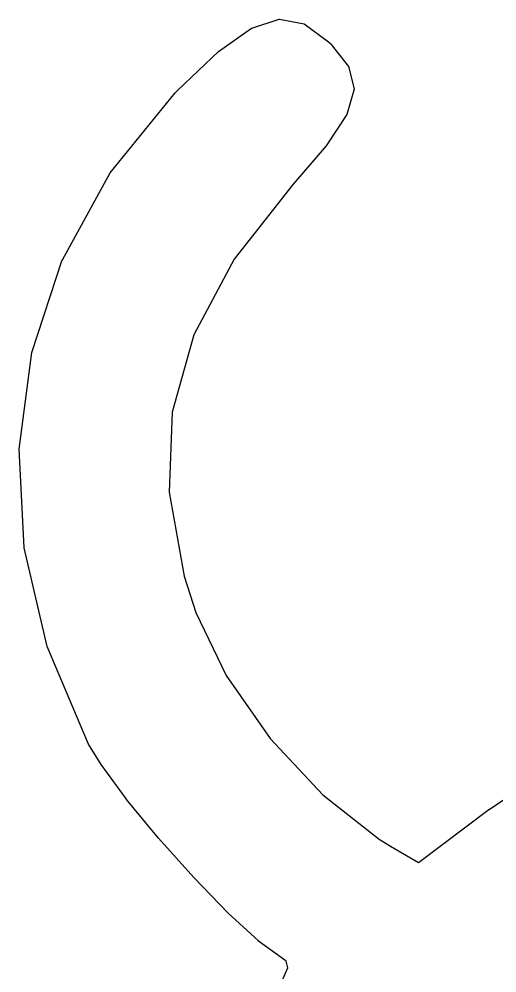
# Model space of a CAD drawing. Extents: x 1.02 to 5.28, y -6.58 to -1.64.
# Drawn here: x 3.8149 to 3.9813, y -4.7927 to -4.4606 of the extents above; entities that cross this region are included whole.
import ezdxf

# ---------------------------------------------------------------- set-up
doc = ezdxf.new("R2010")
doc.units = 0
doc.header["$MEASUREMENT"] = 0
doc.layers.add('BLACK', color=7, linetype='CONTINUOUS')

msp = doc.modelspace()

# ---------------------------------------------------------------- linework, layer by layer
at = {"layer": 'BLACK', "linetype": 'CONTINUOUS'}
for p, q in [((3.89588, -4.46372), (3.90545, -4.46061)), ((3.90545, -4.46061), (3.90545, -4.46061)), ((3.90545, -4.46061), (3.90546, -4.46061)), ((3.90546, -4.46061), (3.90547, -4.46061)), ((3.90547, -4.46061), (3.90548, -4.46061)), ((3.90548, -4.46061), (3.90549, -4.4606)), ((3.90549, -4.4606), (3.9055, -4.4606)), ((3.9055, -4.4606), (3.90551, -4.4606)), ((3.90551, -4.4606), (3.90551, -4.4606)), ((3.90551, -4.4606), (3.90552, -4.4606)), ((3.90552, -4.4606), (3.90553, -4.46061)), ((3.90553, -4.46061), (3.90554, -4.46061)), ((3.90554, -4.46061), (3.91411, -4.46227)), ((3.91411, -4.46227), (3.91411, -4.46227)), ((3.91411, -4.46227), (3.91412, -4.46228)), ((3.91412, -4.46228), (3.91412, -4.46228)), ((3.91412, -4.46228), (3.91413, -4.46228)), ((3.91413, -4.46228), (3.91415, -4.46229)), ((3.91415, -4.46229), (3.91415, -4.46229)), ((3.91415, -4.46229), (3.91415, -4.46229)), ((3.91415, -4.46229), (3.91417, -4.4623)), ((3.91417, -4.4623), (3.91418, -4.4623)), ((3.91418, -4.4623), (3.91419, -4.46231)), ((3.91419, -4.46231), (3.91419, -4.46231)), ((3.91419, -4.46231), (3.92264, -4.46848)), ((3.88437, -4.47189), (3.89583, -4.46375)), ((3.89583, -4.46375), (3.89583, -4.46374)), ((3.89583, -4.46374), (3.89584, -4.46374)), ((3.89584, -4.46374), (3.89584, -4.46373)), ((3.89584, -4.46373), (3.89585, -4.46373)), ((3.89585, -4.46373), (3.89586, -4.46373)), ((3.89586, -4.46373), (3.89587, -4.46372)), ((3.89587, -4.46372), (3.89588, -4.46372)), ((3.92264, -4.46848), (3.92264, -4.46848)), ((3.92264, -4.46848), (3.92265, -4.46849)), ((3.92265, -4.46849), (3.92266, -4.4685)), ((3.92266, -4.4685), (3.92356, -4.46938)), ((3.92356, -4.46938), (3.92356, -4.46938)), ((3.92356, -4.46938), (3.92357, -4.46939)), ((3.92357, -4.46939), (3.92357, -4.4694)), ((3.92357, -4.4694), (3.9296, -4.47707)), ((3.87013, -4.48536), (3.88435, -4.47191)), ((3.88435, -4.47191), (3.88436, -4.4719)), ((3.88435, -4.47191), (3.88435, -4.47191)), ((3.88436, -4.4719), (3.88437, -4.47189)), ((3.9296, -4.47707), (3.9296, -4.47707)), ((3.9296, -4.47707), (3.9296, -4.47708)), ((3.9296, -4.47708), (3.9296, -4.47708)), ((3.9296, -4.47708), (3.92961, -4.47709)), ((3.92961, -4.47709), (3.92962, -4.47711)), ((3.92962, -4.47711), (3.92962, -4.47711)), ((3.92962, -4.47711), (3.92962, -4.47711)), ((3.92962, -4.47711), (3.92963, -4.47713)), ((3.92963, -4.47713), (3.92964, -4.47714)), ((3.92964, -4.47714), (3.92964, -4.47715)), ((3.92964, -4.47715), (3.92964, -4.47715)), ((3.92964, -4.47715), (3.93154, -4.48487)), ((3.84662, -4.51409), (3.86921, -4.48631)), ((3.86921, -4.4863), (3.86922, -4.48629)), ((3.86921, -4.48631), (3.86921, -4.4863)), ((3.86921, -4.4863), (3.86921, -4.4863)), ((3.86922, -4.48629), (3.87012, -4.48537)), ((3.87012, -4.48537), (3.87012, -4.48536)), ((3.87012, -4.48536), (3.87013, -4.48536)), ((3.87012, -4.48537), (3.87012, -4.48537)), ((3.93154, -4.48497), (3.92905, -4.49377)), ((3.93154, -4.48487), (3.93154, -4.48487)), ((3.93154, -4.48487), (3.93155, -4.48488)), ((3.93155, -4.48495), (3.93154, -4.48496)), ((3.93154, -4.48496), (3.93154, -4.48497)), ((3.93155, -4.48488), (3.93155, -4.48489)), ((3.93155, -4.48489), (3.93155, -4.4849)), ((3.93155, -4.4849), (3.93155, -4.48491)), ((3.93155, -4.48491), (3.93155, -4.48492)), ((3.93155, -4.48492), (3.93155, -4.48493)), ((3.93155, -4.48493), (3.93155, -4.48494)), ((3.93155, -4.48494), (3.93155, -4.48495)), ((3.92902, -4.49383), (3.92184, -4.50474)), ((3.92903, -4.49382), (3.92902, -4.49383)), ((3.92904, -4.49379), (3.92903, -4.4938)), ((3.92903, -4.4938), (3.92903, -4.49381)), ((3.92903, -4.49381), (3.92903, -4.49382)), ((3.92905, -4.49378), (3.92904, -4.49378)), ((3.92904, -4.49378), (3.92904, -4.49379)), ((3.92905, -4.49377), (3.92905, -4.49378)), ((3.92183, -4.50476), (3.91034, -4.51811)), ((3.92184, -4.50474), (3.92183, -4.50475)), ((3.92183, -4.50475), (3.92183, -4.50476)), ((3.92184, -4.50474), (3.92184, -4.50474)), ((3.82997, -4.54444), (3.8466, -4.51412)), ((3.8466, -4.51412), (3.84661, -4.51411)), ((3.8466, -4.51412), (3.8466, -4.51412)), ((3.84661, -4.51411), (3.84662, -4.51409)), ((3.91034, -4.51811), (3.88973, -4.54419)), ((3.81937, -4.57672), (3.82995, -4.54447)), ((3.82995, -4.54447), (3.82996, -4.54445)), ((3.82995, -4.54447), (3.82995, -4.54447)), ((3.82996, -4.54445), (3.82997, -4.54444)), ((3.88973, -4.54419), (3.87573, -4.57053)), ((3.87573, -4.57053), (3.86822, -4.59747)), ((3.8149, -4.61032), (3.81936, -4.57675)), ((3.81936, -4.57673), (3.81937, -4.57672)), ((3.81936, -4.57675), (3.81936, -4.57673)), ((3.81936, -4.57675), (3.81936, -4.57675)), ((3.86822, -4.59747), (3.86714, -4.62536)), ((3.81489, -4.61035), (3.8149, -4.61033)), ((3.81664, -4.64464), (3.81489, -4.61035)), ((3.81489, -4.61035), (3.81489, -4.61035)), ((3.8149, -4.61033), (3.8149, -4.61032)), ((3.86714, -4.62536), (3.8724, -4.65457)), ((3.81664, -4.64466), (3.81664, -4.64464)), ((3.81664, -4.64468), (3.81664, -4.64466)), ((3.82468, -4.67909), (3.81664, -4.64468)), ((3.81664, -4.64468), (3.81664, -4.64468)), ((3.8724, -4.65457), (3.87644, -4.6672)), ((3.87644, -4.6672), (3.88703, -4.6892)), ((3.82468, -4.67911), (3.82468, -4.67909)), ((3.82469, -4.67912), (3.82468, -4.67911)), ((3.83909, -4.71306), (3.82469, -4.67912)), ((3.82469, -4.67912), (3.82469, -4.67912)), ((3.88703, -4.6892), (3.90231, -4.71105)), ((3.97852, -4.73583), (4.0352, -4.69739)), ((3.90231, -4.71105), (3.9206, -4.7307)), ((3.8391, -4.71307), (3.83909, -4.71306)), ((3.8391, -4.71308), (3.8391, -4.71307)), ((3.84342, -4.72016), (3.8391, -4.71308)), ((3.8391, -4.71308), (3.8391, -4.71308)), ((3.84342, -4.72017), (3.84342, -4.72016)), ((3.84342, -4.72016), (3.84342, -4.72016)), ((3.84343, -4.72017), (3.84342, -4.72017)), ((3.85231, -4.73227), (3.84343, -4.72017)), ((3.85232, -4.73228), (3.85231, -4.73227)), ((3.86348, -4.74584), (3.85232, -4.73228)), ((3.85232, -4.73228), (3.85232, -4.73228)), ((3.85232, -4.73228), (3.85232, -4.73228)), ((3.9206, -4.7307), (3.94023, -4.74616)), ((3.95398, -4.75426), (3.97851, -4.73584)), ((3.97851, -4.73584), (3.97852, -4.73584)), ((3.97852, -4.73584), (3.97852, -4.73583)), ((3.97852, -4.73584), (3.97852, -4.73584)), ((3.86349, -4.74585), (3.86348, -4.74584)), ((3.87569, -4.7595), (3.86349, -4.74585)), ((3.86349, -4.74585), (3.86349, -4.74585)), ((3.86349, -4.74585), (3.86349, -4.74585)), ((3.94023, -4.74616), (3.9442, -4.74858)), ((3.9442, -4.74858), (3.95398, -4.75426)), ((3.87569, -4.75951), (3.87569, -4.7595)), ((3.87569, -4.7595), (3.87569, -4.7595)), ((3.88769, -4.77188), (3.87569, -4.75951)), ((3.87569, -4.75951), (3.87569, -4.75951)), ((3.8877, -4.77189), (3.88769, -4.77188)), ((3.88769, -4.77188), (3.88769, -4.77188)), ((3.88769, -4.77188), (3.88769, -4.77188)), ((3.89825, -4.7816), (3.8877, -4.77189)), ((3.89826, -4.78161), (3.89825, -4.7816)), ((3.89827, -4.78162), (3.89826, -4.78161)), ((3.90614, -4.78731), (3.89827, -4.78162)), ((3.89827, -4.78162), (3.89827, -4.78162)), ((3.90794, -4.78864), (3.90614, -4.78731)), ((3.90848, -4.79096), (3.90794, -4.78864)), ((3.90668, -4.79495), (3.90848, -4.79096))]:
    msp.add_line(p, q, dxfattribs=at)

doc.saveas('drawing.dxf')
